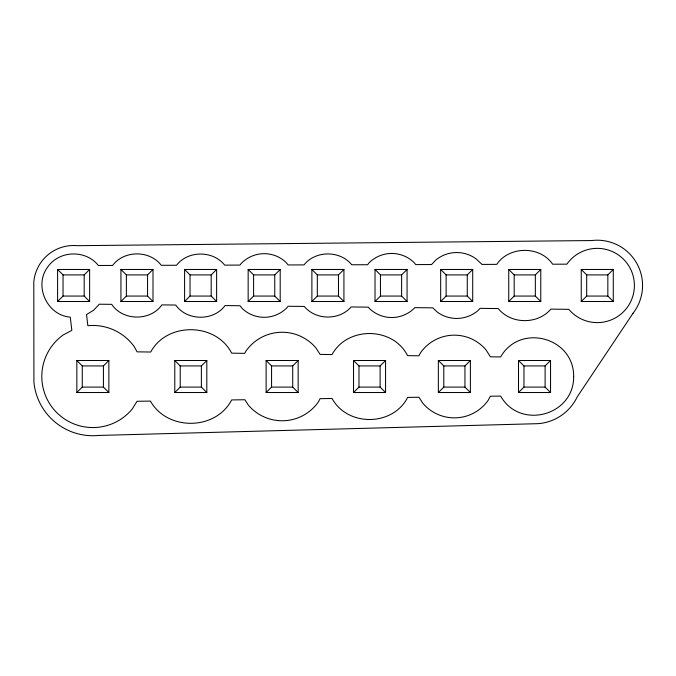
<?xml version="1.0" encoding="UTF-8"?>
<svg xmlns="http://www.w3.org/2000/svg" width="676" height="676" viewBox="0 0 676 676"><rect width="100%" height="100%" fill="white"/><g stroke="black" fill="none" stroke-linecap="round" stroke-linejoin="round"><path stroke-width="1.01" d="M57.595 301.504L63.037 296.063L84.187 296.063L89.629 301.504L57.595 301.504L57.595 269.47L89.629 269.47L89.629 301.504M57.595 269.47L63.037 274.912L84.187 274.912L89.629 269.47M120.936 301.504L126.378 296.063L147.554 296.063L152.996 301.504L152.996 269.47L120.936 269.47L120.936 301.504L152.996 301.504M120.936 269.47L126.378 274.912L147.554 274.912L152.996 269.47M76.836 392.528L82.269 387.094L103.428 387.094L108.861 392.528L76.836 392.528L76.836 360.502L108.861 360.502L108.861 392.528M76.836 360.502L82.269 365.936L103.428 365.936L108.861 360.502M184.59 301.504L190.032 296.063L190.032 274.912L184.59 269.47L184.59 301.504L216.624 301.504L216.624 269.47L184.59 269.47M190.032 274.912L211.182 274.912L216.624 269.47M248.16 301.504L253.601 296.063L253.601 274.912L248.16 269.47L280.194 269.47L280.194 301.504L248.16 301.504L248.16 269.47M280.194 301.504L274.752 296.063L274.752 274.912L280.194 269.47M174.788 392.528L180.222 387.094L201.38 387.094L206.814 392.528L206.814 360.502L174.788 360.502L174.788 392.528L206.814 392.528M174.788 360.502L180.222 365.936L201.38 365.936L206.814 360.502M311.889 301.504L317.331 296.063L317.331 274.912L311.889 269.47L343.923 269.47L343.923 301.504L311.889 301.504L311.889 269.47M343.923 301.504L338.482 296.063L338.482 274.912L343.923 269.47M266.124 392.528L271.566 387.094L271.566 365.936L266.124 360.502L298.158 360.502L298.158 392.528L266.124 392.528L266.124 360.502M298.158 392.528L292.716 387.094L292.716 365.936L298.158 360.502M375.028 301.504L380.461 296.063L401.62 296.063L407.062 301.504L375.028 301.504L375.028 269.47L407.062 269.47L407.062 301.504M375.028 269.47L380.461 274.912L401.62 274.912L407.062 269.47M440.676 301.504L446.118 296.063L467.268 296.063L472.71 301.504L440.676 301.504L440.676 269.47L472.71 269.47L472.71 301.504M467.268 296.063L467.268 274.912L472.71 269.47M353.531 392.528L358.973 387.094L380.123 387.094L385.565 392.528L353.531 392.528L353.531 360.502L385.565 360.502L385.565 392.528M353.531 360.502L358.973 365.936L380.123 365.936L385.565 360.502M508.741 301.504L514.183 296.063L535.333 296.063L540.775 301.504L540.775 269.47L508.741 269.47L508.741 301.504L540.775 301.504M508.741 269.47L514.183 274.912L535.333 274.912L540.775 269.47M438.352 392.528L443.794 387.094L443.794 365.936L438.352 360.502L470.386 360.502L470.386 392.528L438.352 392.528L438.352 360.502M443.794 365.936L464.953 365.936L470.386 360.502M581.25 301.504L586.692 296.063L586.692 274.912L581.25 269.47L613.284 269.47L613.284 301.504L581.25 301.504L581.25 269.47M613.284 301.504L607.842 296.063L607.842 274.912L613.284 269.47M518.517 392.528L523.959 387.094L523.959 365.936L518.517 360.502L550.551 360.502L550.551 392.528L518.517 392.528L518.517 360.502M550.551 392.528L545.11 387.094L545.11 365.936L550.551 360.502M253.601 274.912L274.752 274.912M317.331 274.912L338.482 274.912M440.676 269.47L446.118 274.912L467.268 274.912M586.692 274.912L607.842 274.912M190.032 296.063L211.182 296.063L216.624 301.504M253.601 296.063L274.752 296.063M317.331 296.063L338.482 296.063M586.692 296.063L607.842 296.063M271.566 365.936L292.716 365.936M523.959 365.936L545.11 365.936M271.566 387.094L292.716 387.094M443.794 387.094L464.953 387.094L470.386 392.528M523.959 387.094L545.11 387.094M535.333 274.912L535.333 296.063M514.183 274.912L514.183 296.063M464.953 365.936L464.953 387.094M446.118 274.912L446.118 296.063M401.62 274.912L401.62 296.063M380.461 274.912L380.461 296.063M380.123 365.936L380.123 387.094M358.973 365.936L358.973 387.094M211.182 274.912L211.182 296.063M201.38 365.936L201.38 387.094M180.222 365.936L180.222 387.094M147.554 274.912L147.554 296.063M126.378 274.912L126.378 296.063M103.428 365.936L103.428 387.094M84.187 274.912L84.187 296.063M82.269 365.936L82.269 387.094M63.037 274.912L63.037 296.063M573.662 376.515C574.034 415.706 519.928 430.206 500.646 396.077L490.328 396.229L488.266 400.192A41.346 41.346 0 0 1 422.728 403.133L418.976 397.251L407.552 397.412L407.197 398.257C392.046 426.438 347.371 426.632 332.077 398.494L320.086 398.663L318.371 401.941A44.261 44.261 0 0 1 248.202 404.924L244.906 399.744L231.657 399.93C215.94 430.282 168.375 431.204 150.934 401.983L150.511 401.088L137.051 401.282L132.302 408.912A51.055 51.055 0 0 1 55.576 411.397A51.055 51.055 0 0 1 63.13 335.009L71.842 330.353L70.262 317.128C46.805 315.354 33.479 285.356 47.886 266.767C59.446 250.255 85.97 249.579 98.35 265.482L112.605 265.448C123.978 250.095 149.793 250.052 161.26 265.305L176.512 265.262C187.936 250.34 213.101 250.34 224.652 265.127L239.997 265.085L240.977 263.716A31.814 31.814 0 0 1 285.948 262.288L288.128 264.95L303.997 264.907C315.464 250.331 340.163 250.281 351.723 264.772L367.609 264.73L369.062 262.837A32.034 32.034 0 0 1 414.363 262.837L415.715 264.595L431.55 264.544L435.817 259.998A32.947 32.947 0 0 1 475.912 258.722L481.963 264.409L496.75 264.367C509.248 245.785 540.048 245.701 552.647 264.206L566.877 264.164A37.121 37.121 0 0 1 621.159 257.066A37.121 37.121 0 0 1 623.5 311.763A37.121 37.121 0 0 1 568.812 309.329L550.839 309.126C537.741 324.649 510.946 324.446 498.246 308.56L480.028 308.357L477.569 310.977A32.947 32.947 0 0 1 437.473 312.244L432.784 307.842L414.743 307.648L414.363 308.138A32.034 32.034 0 0 1 369.062 308.138L368.302 307.141L351.14 306.955C339.335 320.559 315.743 320.399 304.285 306.439L288.086 306.262L287.376 307.259A31.814 31.814 0 0 1 242.405 308.687L239.997 305.738L225.066 305.577C213.54 321.345 186.906 321.049 175.726 305.045L161.851 304.893C150.385 321.353 122.804 321.049 111.692 304.344L99.338 304.208L93.609 310.225L86.528 314.56L87.863 325.705A51.055 51.055 0 0 1 134.355 346.796L137.051 351.841L150.689 352.027C167.073 321.691 216.109 322.486 231.665 353.168L244.729 353.354L245.912 351.089A44.261 44.261 0 0 1 316.081 348.106L320.094 354.41L332.043 354.579C347.422 326.077 393.086 326.635 407.56 355.644L418.934 355.804L420.472 352.838A41.346 41.346 0 0 1 486.019 349.898L490.43 356.81L500.646 356.953C519.928 322.824 574.034 337.324 573.662 376.515M633.032 313.267L577.16 396.989A47.286 47.286 0 0 1 538.113 423.666L98.628 435.445A59.209 59.209 0 0 1 33.918 382.295L33.8 281.867A39.977 39.977 0 0 1 77.233 245.675L591.618 240.555A45.284 45.284 0 0 1 633.032 313.267"/></g></svg>
